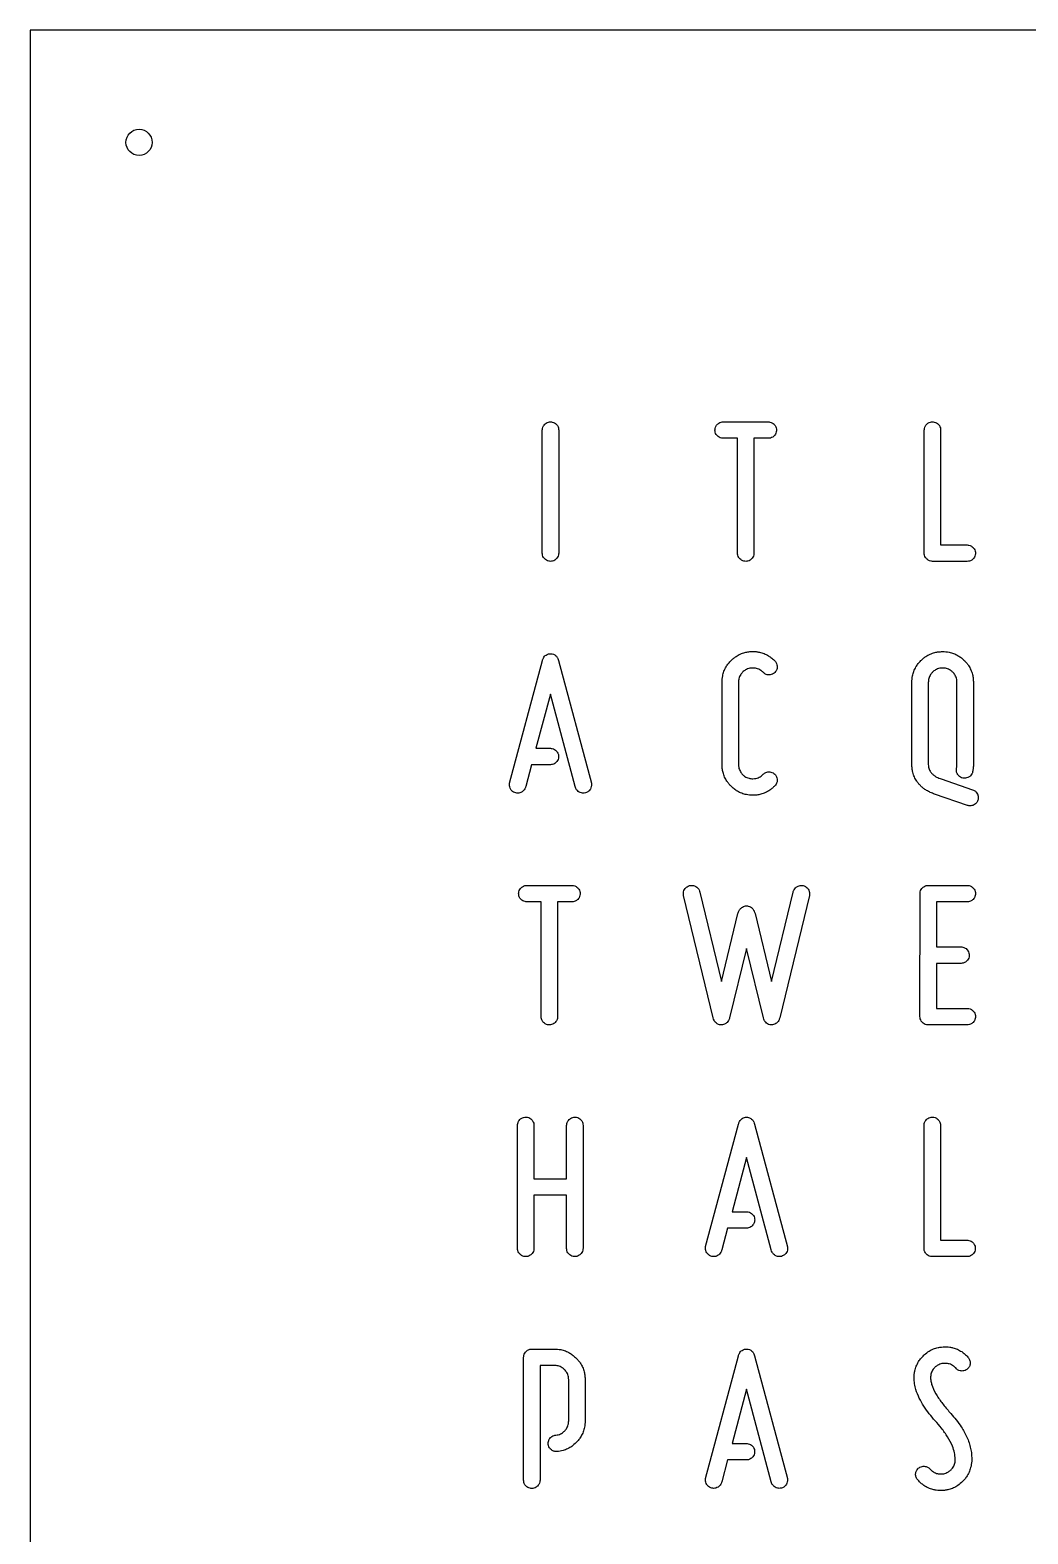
# Model space of a CAD drawing. Header units: millimetres. Extents: x 0 to 1221, y 0 to 920.
# Drawn here: x 0 to 305.3, y 460 to 920 of the extents above; entities that cross this region are included whole.
import ezdxf

# ---------------------------------------------------------------- set-up
doc = ezdxf.new("R2010")
doc.units = ezdxf.units.MM

msp = doc.modelspace()

# ---------------------------------------------------------------- linework, layer by layer
at = {"color": 7, "linetype": 'Continuous', "lineweight": 25}
for p, q in [((0, 920), (0, 0)), ((920, 920), (0, 920)), ((156.73, 760), (156.74, 797.64)), ((161.76, 797.64), (161.75, 760)), ((212.07, 800.15), (225.87, 800.15)), ((273.6, 760), (273.61, 797.64)), ((278.62, 797.64), (278.61, 762.51)), ((216.46, 795.13), (212.07, 795.13)), ((216.45, 760), (216.46, 795.13)), ((221.48, 795.13), (221.47, 760)), ((225.87, 795.13), (221.48, 795.13)), ((278.61, 762.51), (286.77, 762.51)), ((286.77, 757.49), (276.1, 757.49)), ((146.71, 689.65), (156.79, 727.13)), ((161.68, 727.13), (171.74, 689.64)), ((211.73, 695.35), (211.73, 720.51)), ((216.75, 720.48), (216.75, 695.38)), ((269.81, 695.39), (269.82, 720.48)), ((274.84, 720.48), (274.83, 695.39)), ((283.62, 695.38), (283.62, 720.48)), ((288.64, 720.47), (288.63, 695.38)), ((159.23, 716.9), (154.8, 700.31)), ((166.78, 688.64), (159.23, 716.9)), ((154.8, 700.31), (159.23, 700.31)), ((153.45, 695.29), (151.66, 688.64)), ((159.22, 695.29), (153.45, 695.29)), ((278.78, 690.96), (288.41, 687.6)), ((286.81, 682.84), (276.71, 686.29)), ((152, 658.37), (165.8, 658.37)), ((274.82, 658.37), (286.77, 658.37)), ((156.39, 653.35), (152, 653.35)), ((156.38, 618.22), (156.39, 653.35)), ((161.41, 653.35), (161.4, 618.22)), ((165.8, 653.35), (161.41, 653.35)), ((209.01, 617.85), (199.95, 655.33)), ((204.94, 656.3), (211.52, 628.95)), ((226.89, 628.95), (233.49, 656.3)), ((238.47, 655.32), (229.37, 617.84)), ((272.3, 618.22), (272.31, 655.86)), ((277.33, 653.35), (277.33, 639.55)), ((286.77, 653.35), (277.33, 653.35)), ((211.52, 628.95), (216.61, 649.75)), ((221.82, 649.74), (226.89, 628.95)), ((277.33, 639.55), (284.85, 639.55)), ((219.21, 639.05), (214.03, 617.88)), ((224.41, 617.84), (219.21, 639.05)), ((277.33, 634.53), (277.32, 620.73)), ((284.85, 634.53), (277.33, 634.53)), ((277.32, 620.73), (286.76, 620.73)), ((286.76, 615.71), (274.81, 615.71)), ((149.15, 547.34), (149.16, 584.98)), ((154.18, 584.97), (154.17, 568.66)), ((164.18, 568.66), (164.18, 584.97)), ((169.2, 584.97), (169.19, 547.33)), ((206.7, 547.87), (216.78, 585.35)), ((221.67, 585.35), (231.73, 547.86)), ((273.54, 547.33), (273.55, 584.97)), ((278.57, 584.97), (278.56, 549.84)), ((219.22, 575.12), (214.8, 558.53)), ((226.77, 546.86), (219.22, 575.12)), ((154.17, 568.66), (164.18, 568.66)), ((154.17, 563.65), (154.17, 547.33)), ((164.18, 563.64), (154.17, 563.65)), ((164.17, 547.33), (164.18, 563.64)), ((214.8, 558.53), (219.22, 558.53)), ((213.45, 553.51), (211.66, 546.86)), ((219.22, 553.51), (213.45, 553.51)), ((278.56, 549.84), (286.71, 549.84)), ((286.71, 544.82), (276.05, 544.82)), ((153.53, 516.56), (160.43, 516.56)), ((279.87, 517.22), (280.43, 517.22)), ((151.01, 476.42), (151.02, 514.06)), ((156.04, 511.54), (156.03, 476.41)), ((160.43, 511.54), (156.04, 511.54)), ((206.68, 476.98), (216.76, 514.46)), ((221.65, 514.46), (231.71, 476.97)), ((280.18, 512.17), (279.83, 512.17)), ((164.82, 494.57), (164.82, 507.15)), ((169.84, 507.15), (169.83, 494.57)), ((270.52, 507.75), (270.52, 508.28)), ((275.53, 508.03), (275.53, 507.78)), ((219.2, 504.24), (214.78, 487.64)), ((226.76, 475.97), (219.2, 504.24)), ((214.78, 487.64), (219.2, 487.64)), ((213.43, 482.63), (211.64, 475.98)), ((219.2, 482.62), (213.43, 482.63)), ((283.09, 482.5), (283.09, 482.87)), ((278.47, 478.33), (278.69, 478.33)), ((278.72, 473.28), (278.19, 473.28))]:
    msp.add_line(p, q, dxfattribs=at)
msp.add_circle((33.35, 885.65), 4, dxfattribs=at)
for points, knots in [([(156.74, 797.64), (156.75, 797.81), (156.78, 798.25), (157.02, 798.88), (157.34, 799.25), (157.48, 799.41)], [0, 0, 0, 0, 0.266277, 0.667603, 1, 1, 1, 1]), ([(157.48, 799.41), (157.61, 799.53), (157.94, 799.82), (158.55, 800.1), (159.04, 800.13), (159.25, 800.15)], [0, 0, 0, 0, 0.266236, 0.669736, 1, 1, 1, 1]), ([(159.25, 800.15), (159.43, 800.14), (159.86, 800.11), (160.5, 799.87), (160.86, 799.56), (161.02, 799.41)], [0, 0, 0, 0, 0.266277, 0.667604, 1, 1, 1, 1]), ([(161.02, 799.41), (161.14, 799.28), (161.44, 798.95), (161.71, 798.34), (161.75, 797.86), (161.76, 797.64)], [0, 0, 0, 0, 0.266235, 0.669736, 1, 1, 1, 1]), ([(209.56, 797.64), (209.57, 797.82), (209.59, 798.25), (209.83, 798.89), (210.15, 799.25), (210.3, 799.41)], [0, 0, 0, 0, 0.266276, 0.667603, 1, 1, 1, 1]), ([(210.3, 795.87), (210.18, 796), (209.89, 796.33), (209.61, 796.94), (209.57, 797.43), (209.56, 797.64)], [0, 0, 0, 0, 0.266236, 0.669736, 1, 1, 1, 1]), ([(210.3, 799.41), (210.43, 799.53), (210.75, 799.82), (211.37, 800.1), (211.85, 800.14), (212.07, 800.15)], [0, 0, 0, 0, 0.266236, 0.669736, 1, 1, 1, 1]), ([(212.07, 795.13), (211.89, 795.14), (211.46, 795.17), (210.82, 795.41), (210.46, 795.73), (210.3, 795.87)], [0, 0, 0, 0, 0.266277, 0.667602, 1, 1, 1, 1]), ([(225.87, 800.15), (226.05, 800.14), (226.48, 800.11), (227.12, 799.87), (227.48, 799.55), (227.64, 799.41)], [0, 0, 0, 0, 0.266277, 0.667604, 1, 1, 1, 1]), ([(227.64, 795.86), (227.51, 795.75), (227.18, 795.45), (226.57, 795.17), (226.09, 795.14), (225.87, 795.13)], [0, 0, 0, 0, 0.266237, 0.669737, 1, 1, 1, 1]), ([(227.64, 799.41), (227.76, 799.28), (228.05, 798.95), (228.33, 798.34), (228.37, 797.85), (228.38, 797.64)], [0, 0, 0, 0, 0.266235, 0.669736, 1, 1, 1, 1]), ([(228.38, 797.64), (228.37, 797.46), (228.35, 797.02), (228.1, 796.39), (227.79, 796.03), (227.64, 795.86)], [0, 0, 0, 0, 0.266277, 0.667603, 1, 1, 1, 1]), ([(273.61, 797.64), (273.62, 797.82), (273.64, 798.25), (273.88, 798.89), (274.2, 799.25), (274.34, 799.41)], [0, 0, 0, 0, 0.266277, 0.667603, 1, 1, 1, 1]), ([(274.34, 799.41), (274.47, 799.53), (274.8, 799.82), (275.42, 800.1), (275.9, 800.13), (276.12, 800.15)], [0, 0, 0, 0, 0.266236, 0.669736, 1, 1, 1, 1]), ([(276.12, 800.15), (276.29, 800.14), (276.73, 800.12), (277.36, 799.87), (277.72, 799.56), (277.89, 799.41)], [0, 0, 0, 0, 0.266277, 0.667604, 1, 1, 1, 1]), ([(277.89, 799.41), (278, 799.28), (278.3, 798.95), (278.58, 798.34), (278.61, 797.86), (278.62, 797.64)], [0, 0, 0, 0, 0.266235, 0.669736, 1, 1, 1, 1]), ([(157.47, 758.23), (157.35, 758.36), (157.06, 758.68), (156.78, 759.3), (156.75, 759.78), (156.73, 760)], [0, 0, 0, 0, 0.266237, 0.669737, 1, 1, 1, 1]), ([(161.75, 760), (161.74, 759.82), (161.72, 759.39), (161.48, 758.75), (161.16, 758.39), (161.01, 758.23)], [0, 0, 0, 0, 0.266277, 0.667603, 1, 1, 1, 1]), ([(217.19, 758.23), (217.07, 758.36), (216.78, 758.68), (216.5, 759.3), (216.46, 759.78), (216.45, 760)], [0, 0, 0, 0, 0.266237, 0.669737, 1, 1, 1, 1]), ([(221.47, 760), (221.46, 759.82), (221.44, 759.39), (221.19, 758.75), (220.88, 758.39), (220.73, 758.23)], [0, 0, 0, 0, 0.266277, 0.667603, 1, 1, 1, 1]), ([(274.33, 758.23), (274.22, 758.36), (273.92, 758.69), (273.64, 759.3), (273.61, 759.78), (273.6, 760)], [0, 0, 0, 0, 0.266237, 0.669737, 1, 1, 1, 1]), ([(286.77, 762.51), (286.94, 762.5), (287.38, 762.47), (288.01, 762.23), (288.38, 761.91), (288.54, 761.77)], [0, 0, 0, 0, 0.266277, 0.667602, 1, 1, 1, 1]), ([(288.54, 761.77), (288.66, 761.64), (288.95, 761.31), (289.23, 760.7), (289.26, 760.21), (289.28, 760)], [0, 0, 0, 0, 0.266236, 0.669733, 1, 1, 1, 1]), ([(289.28, 760), (289.27, 759.82), (289.25, 759.38), (289, 758.75), (288.69, 758.39), (288.54, 758.22)], [0, 0, 0, 0, 0.266277, 0.667603, 1, 1, 1, 1]), ([(159.24, 757.49), (159.07, 757.5), (158.63, 757.52), (158, 757.77), (157.63, 758.08), (157.47, 758.23)], [0, 0, 0, 0, 0.266276, 0.667604, 1, 1, 1, 1]), ([(161.01, 758.23), (160.88, 758.11), (160.56, 757.82), (159.94, 757.54), (159.46, 757.5), (159.24, 757.49)], [0, 0, 0, 0, 0.266236, 0.669738, 1, 1, 1, 1]), ([(218.96, 757.49), (218.78, 757.5), (218.35, 757.52), (217.71, 757.77), (217.35, 758.08), (217.19, 758.23)], [0, 0, 0, 0, 0.266276, 0.667604, 1, 1, 1, 1]), ([(220.73, 758.23), (220.6, 758.11), (220.27, 757.82), (219.66, 757.54), (219.18, 757.5), (218.96, 757.49)], [0, 0, 0, 0, 0.266236, 0.669738, 1, 1, 1, 1]), ([(276.1, 757.49), (275.93, 757.5), (275.49, 757.52), (274.86, 757.77), (274.5, 758.08), (274.33, 758.23)], [0, 0, 0, 0, 0.266276, 0.667604, 1, 1, 1, 1]), ([(288.54, 758.22), (288.41, 758.11), (288.08, 757.81), (287.47, 757.53), (286.99, 757.5), (286.77, 757.49)], [0, 0, 0, 0, 0.266235, 0.669735, 1, 1, 1, 1]), ([(156.79, 727.13), (156.82, 727.26), (156.88, 727.53), (157.08, 728), (157.31, 728.29), (157.45, 728.48)], [0, 0, 0, 0, 0.2722401, 0.5444152, 1, 1, 1, 1]), ([(157.45, 728.48), (157.58, 728.6), (157.93, 728.9), (158.56, 729.18), (159.04, 729.22), (159.23, 729.23)], [0, 0, 0, 0, 0.274924, 0.701362, 1, 1, 1, 1]), ([(159.23, 729.23), (159.42, 729.22), (159.87, 729.19), (160.52, 728.92), (160.88, 728.59), (161.05, 728.44)], [0, 0, 0, 0, 0.274774, 0.66849, 1, 1, 1, 1]), ([(161.05, 728.44), (161.13, 728.34), (161.29, 728.14), (161.53, 727.7), (161.62, 727.35), (161.68, 727.13)], [0, 0, 0, 0, 0.264781, 0.529688, 1, 1, 1, 1]), ([(211.73, 720.51), (211.74, 720.84), (211.76, 721.49), (211.93, 722.62), (212.29, 723.9), (212.91, 725.16), (213.65, 726.26), (214.21, 726.86), (214.5, 727.16)], [0, 0, 0, 0, 0.132112, 0.265485, 0.46378, 0.667852, 0.832574, 1, 1, 1, 1]), ([(214.5, 727.16), (214.73, 727.38), (215.21, 727.83), (216.13, 728.52), (217.29, 729.17), (218.62, 729.63), (219.92, 729.88), (220.74, 729.9), (221.15, 729.92)], [0, 0, 0, 0, 0.1321098, 0.265457, 0.4643016, 0.6689521, 0.8331175, 1, 1, 1, 1]), ([(221.15, 729.92), (221.49, 729.91), (222.17, 729.89), (223.32, 729.7), (224.6, 729.31), (225.87, 728.68), (226.97, 727.9), (227.58, 727.32), (227.89, 727.03)], [0, 0, 0, 0, 0.134804, 0.271112, 0.465161, 0.66481, 0.831106, 1, 1, 1, 1]), ([(227.89, 727.03), (228, 726.9), (228.3, 726.56), (228.57, 725.95), (228.6, 725.47), (228.61, 725.27)], [0, 0, 0, 0, 0.269461, 0.690258, 1, 1, 1, 1]), ([(269.82, 720.48), (269.83, 720.81), (269.85, 721.46), (270.02, 722.59), (270.38, 723.87), (270.99, 725.13), (271.74, 726.23), (272.3, 726.83), (272.58, 727.13)], [0, 0, 0, 0, 0.132112, 0.265485, 0.46378, 0.667852, 0.832574, 1, 1, 1, 1]), ([(272.58, 727.13), (272.82, 727.35), (273.29, 727.8), (274.22, 728.49), (275.37, 729.14), (276.7, 729.6), (278.01, 729.85), (278.82, 729.87), (279.23, 729.89)], [0, 0, 0, 0, 0.13211, 0.2654573, 0.4643015, 0.6689516, 0.8331173, 1, 1, 1, 1]), ([(279.23, 729.89), (279.56, 729.88), (280.21, 729.86), (281.35, 729.69), (282.62, 729.33), (283.89, 728.72), (284.98, 727.97), (285.58, 727.41), (285.88, 727.13)], [0, 0, 0, 0, 0.132112, 0.265486, 0.46378, 0.667852, 0.832574, 1, 1, 1, 1]), ([(285.88, 727.13), (286.11, 726.89), (286.56, 726.41), (287.24, 725.49), (287.89, 724.33), (288.35, 723), (288.6, 721.7), (288.63, 720.89), (288.64, 720.47)], [0, 0, 0, 0, 0.13211, 0.265457, 0.464301, 0.668951, 0.833117, 1, 1, 1, 1]), ([(218.02, 723.58), (217.82, 723.35), (217.46, 722.95), (217.1, 722.27), (216.81, 721.47), (216.78, 720.86), (216.75, 720.48)], [0, 0, 0, 0, 0.265555, 0.465589, 0.671447, 1, 1, 1, 1]), ([(221.15, 724.87), (220.83, 724.85), (220.29, 724.83), (219.55, 724.61), (218.77, 724.25), (218.31, 723.84), (218.02, 723.58)], [0, 0, 0, 0, 0.268234, 0.466885, 0.671361, 1, 1, 1, 1]), ([(224.34, 723.52), (224.1, 723.73), (223.68, 724.11), (222.95, 724.51), (222.13, 724.8), (221.51, 724.84), (221.15, 724.87)], [0, 0, 0, 0, 0.272141, 0.478453, 0.690876, 1, 1, 1, 1]), ([(226.1, 722.77), (225.92, 722.77), (225.49, 722.8), (224.86, 723.04), (224.51, 723.36), (224.34, 723.52)], [0, 0, 0, 0, 0.272775, 0.656942, 1, 1, 1, 1]), ([(227.87, 723.5), (227.74, 723.38), (227.42, 723.09), (226.8, 722.81), (226.32, 722.78), (226.1, 722.77)], [0, 0, 0, 0, 0.266235, 0.669735, 1, 1, 1, 1]), ([(228.61, 725.27), (228.6, 725.1), (228.58, 724.66), (228.34, 724.03), (228.02, 723.67), (227.87, 723.5)], [0, 0, 0, 0, 0.266276, 0.667602, 1, 1, 1, 1]), ([(276.13, 723.58), (275.92, 723.36), (275.56, 722.96), (275.19, 722.28), (274.9, 721.48), (274.86, 720.86), (274.84, 720.48)], [0, 0, 0, 0, 0.264964, 0.463728, 0.66829, 1, 1, 1, 1]), ([(279.23, 724.87), (278.93, 724.85), (278.39, 724.83), (277.65, 724.61), (276.88, 724.25), (276.41, 723.84), (276.13, 723.58)], [0, 0, 0, 0, 0.2649625, 0.4637719, 0.6683814, 1, 1, 1, 1]), ([(282.34, 723.58), (282.11, 723.79), (281.71, 724.15), (281.03, 724.52), (280.23, 724.81), (279.62, 724.84), (279.23, 724.87)], [0, 0, 0, 0, 0.264964, 0.463728, 0.66829, 1, 1, 1, 1]), ([(283.62, 720.48), (283.61, 720.78), (283.58, 721.32), (283.36, 722.06), (283, 722.83), (282.59, 723.29), (282.34, 723.58)], [0, 0, 0, 0, 0.264962, 0.463771, 0.66838, 1, 1, 1, 1]), ([(159.23, 700.31), (159.4, 700.3), (159.84, 700.27), (160.47, 700.03), (160.83, 699.72), (161, 699.57)], [0, 0, 0, 0, 0.266277, 0.667604, 1, 1, 1, 1]), ([(161, 699.57), (161.11, 699.44), (161.41, 699.11), (161.69, 698.5), (161.72, 698.02), (161.73, 697.8)], [0, 0, 0, 0, 0.266237, 0.66974, 1, 1, 1, 1]), ([(161, 696.03), (160.87, 695.91), (160.54, 695.62), (159.92, 695.34), (159.44, 695.3), (159.22, 695.29)], [0, 0, 0, 0, 0.266237, 0.669736, 1, 1, 1, 1]), ([(161.73, 697.8), (161.72, 697.62), (161.7, 697.19), (161.46, 696.55), (161.14, 696.19), (161, 696.03)], [0, 0, 0, 0, 0.266277, 0.667601, 1, 1, 1, 1]), ([(214.49, 688.7), (214.26, 688.94), (213.81, 689.42), (213.13, 690.34), (212.48, 691.5), (212.02, 692.82), (211.77, 694.13), (211.74, 694.94), (211.73, 695.35)], [0, 0, 0, 0, 0.13211, 0.265457, 0.464302, 0.668952, 0.833117, 1, 1, 1, 1]), ([(216.75, 695.38), (216.76, 695.08), (216.79, 694.54), (217.01, 693.8), (217.36, 693.03), (217.77, 692.56), (218.02, 692.28)], [0, 0, 0, 0, 0.265515, 0.466521, 0.673401, 1, 1, 1, 1]), ([(272.57, 688.74), (272.35, 688.97), (271.9, 689.45), (271.21, 690.37), (270.56, 691.53), (270.1, 692.86), (269.85, 694.16), (269.83, 694.97), (269.81, 695.39)], [0, 0, 0, 0, 0.13211, 0.265457, 0.464302, 0.668952, 0.833117, 1, 1, 1, 1]), ([(274.83, 695.39), (274.85, 695.08), (274.87, 694.58), (275.07, 693.88), (275.4, 693.17), (275.79, 692.75), (276.04, 692.48)], [0, 0, 0, 0, 0.277666, 0.470895, 0.669835, 1, 1, 1, 1]), ([(283.46, 694.22), (283.48, 694.32), (283.53, 694.51), (283.6, 694.9), (283.61, 695.19), (283.62, 695.38)], [0, 0, 0, 0, 0.253929, 0.507858, 1, 1, 1, 1]), ([(288.63, 695.38), (288.63, 695.19), (288.63, 694.8), (288.57, 694.06), (288.48, 693.51), (288.41, 693.15)], [0, 0, 0, 0, 0.259004, 0.518017, 1, 1, 1, 1]), ([(218.02, 692.28), (218.25, 692.07), (218.64, 691.71), (219.32, 691.34), (220.12, 691.05), (220.75, 691.02), (221.14, 690.99)], [0, 0, 0, 0, 0.268392, 0.4636506, 0.6645681, 1, 1, 1, 1]), ([(221.14, 690.99), (221.46, 691.01), (222.03, 691.04), (222.79, 691.29), (223.57, 691.68), (224.04, 692.11), (224.34, 692.37)], [0, 0, 0, 0, 0.274585, 0.469014, 0.66902, 1, 1, 1, 1]), ([(224.34, 692.37), (224.47, 692.49), (224.79, 692.78), (225.4, 693.05), (225.88, 693.08), (226.09, 693.09)], [0, 0, 0, 0, 0.267285, 0.667451, 1, 1, 1, 1]), ([(226.09, 693.09), (226.27, 693.08), (226.7, 693.06), (227.34, 692.82), (227.7, 692.5), (227.86, 692.35)], [0, 0, 0, 0, 0.266277, 0.6676, 1, 1, 1, 1]), ([(227.86, 692.35), (227.98, 692.22), (228.28, 691.9), (228.55, 691.28), (228.59, 690.8), (228.6, 690.58)], [0, 0, 0, 0, 0.266236, 0.669735, 1, 1, 1, 1]), ([(228.6, 690.58), (228.59, 690.41), (228.57, 689.97), (228.32, 689.35), (228.01, 688.98), (227.88, 688.83)], [0, 0, 0, 0, 0.269679, 0.679118, 1, 1, 1, 1]), ([(276.04, 692.48), (276.25, 692.3), (276.66, 691.95), (277.56, 691.38), (278.3, 691.12), (278.78, 690.96)], [0, 0, 0, 0, 0.259938, 0.519952, 1, 1, 1, 1]), ([(283.43, 693.66), (283.43, 693.71), (283.43, 693.82), (283.44, 694), (283.45, 694.14), (283.46, 694.22)], [0, 0, 0, 0, 0.2786748, 0.5573337, 1, 1, 1, 1]), ([(284.16, 691.89), (284.05, 692.02), (283.75, 692.34), (283.47, 692.96), (283.44, 693.44), (283.43, 693.66)], [0, 0, 0, 0, 0.266236, 0.669735, 1, 1, 1, 1]), ([(285.94, 691.15), (285.76, 691.16), (285.32, 691.18), (284.69, 691.42), (284.33, 691.74), (284.16, 691.89)], [0, 0, 0, 0, 0.266276, 0.667604, 1, 1, 1, 1]), ([(287.72, 691.9), (287.59, 691.78), (287.26, 691.48), (286.64, 691.2), (286.15, 691.16), (285.94, 691.15)], [0, 0, 0, 0, 0.268991, 0.675473, 1, 1, 1, 1]), ([(288.41, 693.15), (288.39, 693.03), (288.33, 692.78), (288.12, 692.34), (287.88, 692.08), (287.72, 691.9)], [0, 0, 0, 0, 0.268036, 0.512237, 1, 1, 1, 1]), ([(146.68, 689.11), (146.68, 689.16), (146.68, 689.26), (146.68, 689.43), (146.7, 689.56), (146.71, 689.65)], [0, 0, 0, 0, 0.264137, 0.528279, 1, 1, 1, 1]), ([(147.41, 687.34), (147.3, 687.47), (147, 687.8), (146.72, 688.42), (146.69, 688.9), (146.68, 689.11)], [0, 0, 0, 0, 0.266236, 0.669735, 1, 1, 1, 1]), ([(149.18, 686.6), (149.01, 686.61), (148.57, 686.64), (147.94, 686.88), (147.58, 687.2), (147.41, 687.34)], [0, 0, 0, 0, 0.266278, 0.6676, 1, 1, 1, 1]), ([(150.97, 687.36), (150.84, 687.24), (150.51, 686.94), (149.88, 686.65), (149.4, 686.62), (149.18, 686.6)], [0, 0, 0, 0, 0.268992, 0.675472, 1, 1, 1, 1]), ([(151.66, 688.64), (151.63, 688.52), (151.56, 688.27), (151.35, 687.82), (151.12, 687.54), (150.97, 687.36)], [0, 0, 0, 0, 0.263798, 0.527706, 1, 1, 1, 1]), ([(167.5, 687.35), (167.41, 687.45), (167.24, 687.64), (166.97, 688.06), (166.85, 688.41), (166.78, 688.64)], [0, 0, 0, 0, 0.2609235, 0.5219054, 1, 1, 1, 1]), ([(169.26, 686.6), (169.08, 686.61), (168.65, 686.63), (168.02, 686.87), (167.67, 687.2), (167.5, 687.35)], [0, 0, 0, 0, 0.272775, 0.656942, 1, 1, 1, 1]), ([(171.03, 687.34), (170.9, 687.22), (170.57, 686.92), (169.96, 686.65), (169.48, 686.61), (169.26, 686.6)], [0, 0, 0, 0, 0.266237, 0.669736, 1, 1, 1, 1]), ([(171.77, 689.11), (171.76, 688.93), (171.74, 688.49), (171.49, 687.86), (171.18, 687.5), (171.03, 687.34)], [0, 0, 0, 0, 0.266277, 0.667601, 1, 1, 1, 1]), ([(171.74, 689.64), (171.74, 689.59), (171.75, 689.5), (171.77, 689.32), (171.77, 689.19), (171.77, 689.11)], [0, 0, 0, 0, 0.264152, 0.528297, 1, 1, 1, 1]), ([(221.13, 685.94), (220.81, 685.95), (220.15, 685.97), (219.02, 686.14), (217.74, 686.5), (216.48, 687.11), (215.39, 687.86), (214.79, 688.42), (214.49, 688.7)], [0, 0, 0, 0, 0.132112, 0.265486, 0.46378, 0.667853, 0.832574, 1, 1, 1, 1]), ([(227.88, 688.83), (227.64, 688.59), (227.14, 688.12), (226.2, 687.4), (225.01, 686.72), (223.67, 686.24), (222.36, 685.98), (221.54, 685.96), (221.13, 685.94)], [0, 0, 0, 0, 0.134771, 0.270749, 0.470714, 0.67657, 0.836898, 1, 1, 1, 1]), ([(276.71, 686.29), (276.29, 686.45), (275.45, 686.77), (274.34, 687.37), (273.37, 688.02), (272.84, 688.5), (272.57, 688.74)], [0, 0, 0, 0, 0.278895, 0.557917, 0.777696, 1, 1, 1, 1]), ([(288.41, 687.6), (288.58, 687.54), (289, 687.37), (289.53, 686.93), (289.78, 686.5), (289.89, 686.32)], [0, 0, 0, 0, 0.266098, 0.675362, 1, 1, 1, 1]), ([(289.89, 686.32), (289.93, 686.22), (290, 686.03), (290.11, 685.66), (290.13, 685.39), (290.14, 685.22)], [0, 0, 0, 0, 0.272901, 0.545905, 1, 1, 1, 1]), ([(287.63, 682.71), (287.56, 682.71), (287.41, 682.71), (287.14, 682.75), (286.94, 682.8), (286.81, 682.84)], [0, 0, 0, 0, 0.257903, 0.5158, 1, 1, 1, 1]), ([(288.72, 682.96), (288.63, 682.92), (288.44, 682.84), (288.07, 682.74), (287.8, 682.72), (287.63, 682.71)], [0, 0, 0, 0, 0.2729, 0.545902, 1, 1, 1, 1]), ([(290.01, 684.43), (289.94, 684.27), (289.78, 683.85), (289.34, 683.32), (288.91, 683.07), (288.72, 682.96)], [0, 0, 0, 0, 0.266099, 0.675365, 1, 1, 1, 1]), ([(290.14, 685.22), (290.13, 685.15), (290.13, 685), (290.09, 684.74), (290.04, 684.55), (290.01, 684.43)], [0, 0, 0, 0, 0.268021, 0.535995, 1, 1, 1, 1]), ([(150.23, 657.64), (150.36, 657.75), (150.68, 658.05), (151.3, 658.33), (151.78, 658.36), (152, 658.37)], [0, 0, 0, 0, 0.266236, 0.669736, 1, 1, 1, 1]), ([(165.8, 658.37), (165.98, 658.36), (166.41, 658.34), (167.05, 658.09), (167.41, 657.78), (167.57, 657.63)], [0, 0, 0, 0, 0.266276, 0.667604, 1, 1, 1, 1]), ([(200.66, 657.64), (200.79, 657.76), (201.12, 658.05), (201.73, 658.33), (202.22, 658.36), (202.43, 658.38)], [0, 0, 0, 0, 0.266236, 0.669737, 1, 1, 1, 1]), ([(202.43, 658.38), (202.61, 658.37), (203.05, 658.34), (203.69, 658.1), (204.06, 657.79), (204.22, 657.65)], [0, 0, 0, 0, 0.265481, 0.679436, 1, 1, 1, 1]), ([(234.24, 657.65), (234.37, 657.76), (234.69, 658.05), (235.3, 658.32), (235.78, 658.35), (236, 658.37)], [0, 0, 0, 0, 0.2672861, 0.6674541, 1, 1, 1, 1]), ([(236, 658.37), (236.17, 658.36), (236.61, 658.33), (237.24, 658.09), (237.6, 657.77), (237.77, 657.63)], [0, 0, 0, 0, 0.266276, 0.667603, 1, 1, 1, 1]), ([(273.05, 657.64), (273.18, 657.75), (273.51, 658.05), (274.12, 658.33), (274.61, 658.36), (274.82, 658.37)], [0, 0, 0, 0, 0.266236, 0.669736, 1, 1, 1, 1]), ([(286.77, 658.37), (286.95, 658.36), (287.39, 658.34), (288.02, 658.09), (288.38, 657.78), (288.55, 657.63)], [0, 0, 0, 0, 0.266277, 0.667604, 1, 1, 1, 1]), ([(149.49, 655.86), (149.5, 656.04), (149.52, 656.48), (149.76, 657.11), (150.08, 657.47), (150.23, 657.64)], [0, 0, 0, 0, 0.266276, 0.667601, 1, 1, 1, 1]), ([(150.23, 654.09), (150.11, 654.22), (149.82, 654.55), (149.54, 655.17), (149.5, 655.65), (149.49, 655.86)], [0, 0, 0, 0, 0.266239, 0.669748, 1, 1, 1, 1]), ([(152, 653.35), (151.82, 653.36), (151.39, 653.39), (150.75, 653.63), (150.39, 653.95), (150.23, 654.09)], [0, 0, 0, 0, 0.266276, 0.667604, 1, 1, 1, 1]), ([(167.57, 654.09), (167.44, 653.97), (167.11, 653.68), (166.5, 653.4), (166.02, 653.37), (165.8, 653.35)], [0, 0, 0, 0, 0.266235, 0.669735, 1, 1, 1, 1]), ([(167.57, 657.63), (167.69, 657.5), (167.98, 657.17), (168.26, 656.56), (168.3, 656.08), (168.31, 655.86)], [0, 0, 0, 0, 0.266235, 0.669732, 1, 1, 1, 1]), ([(168.31, 655.86), (168.3, 655.68), (168.28, 655.25), (168.03, 654.61), (167.72, 654.25), (167.57, 654.09)], [0, 0, 0, 0, 0.266279, 0.667608, 1, 1, 1, 1]), ([(199.92, 655.87), (199.93, 656.04), (199.96, 656.48), (200.2, 657.11), (200.52, 657.47), (200.66, 657.64)], [0, 0, 0, 0, 0.266276, 0.667602, 1, 1, 1, 1]), ([(199.95, 655.33), (199.95, 655.38), (199.94, 655.47), (199.93, 655.65), (199.92, 655.78), (199.92, 655.87)], [0, 0, 0, 0, 0.264148, 0.528288, 1, 1, 1, 1]), ([(204.22, 657.65), (204.31, 657.55), (204.49, 657.35), (204.76, 656.91), (204.87, 656.54), (204.94, 656.3)], [0, 0, 0, 0, 0.261589, 0.523218, 1, 1, 1, 1]), ([(233.49, 656.3), (233.52, 656.43), (233.6, 656.69), (233.82, 657.16), (234.07, 657.45), (234.24, 657.65)], [0, 0, 0, 0, 0.2587366, 0.5175692, 1, 1, 1, 1]), ([(237.77, 657.63), (237.88, 657.5), (238.18, 657.17), (238.46, 656.56), (238.49, 656.07), (238.5, 655.86)], [0, 0, 0, 0, 0.266235, 0.669732, 1, 1, 1, 1]), ([(238.5, 655.86), (238.5, 655.81), (238.5, 655.72), (238.49, 655.54), (238.48, 655.41), (238.47, 655.32)], [0, 0, 0, 0, 0.264133, 0.52827, 1, 1, 1, 1]), ([(272.31, 655.86), (272.32, 656.04), (272.35, 656.48), (272.59, 657.11), (272.91, 657.47), (273.05, 657.64)], [0, 0, 0, 0, 0.266276, 0.667601, 1, 1, 1, 1]), ([(288.54, 654.1), (288.41, 653.98), (288.09, 653.69), (287.47, 653.4), (286.99, 653.37), (286.77, 653.35)], [0, 0, 0, 0, 0.268049, 0.666958, 1, 1, 1, 1]), ([(289.28, 655.86), (289.27, 655.68), (289.25, 655.24), (289, 654.62), (288.68, 654.26), (288.54, 654.1)], [0, 0, 0, 0, 0.271529, 0.673325, 1, 1, 1, 1]), ([(288.55, 657.63), (288.66, 657.5), (288.96, 657.17), (289.24, 656.56), (289.27, 656.08), (289.28, 655.86)], [0, 0, 0, 0, 0.266235, 0.669732, 1, 1, 1, 1]), ([(216.61, 649.75), (216.66, 649.92), (216.75, 650.26), (217.03, 650.86), (217.34, 651.22), (217.53, 651.44)], [0, 0, 0, 0, 0.273304, 0.5468161, 1, 1, 1, 1]), ([(217.53, 651.44), (217.67, 651.55), (217.99, 651.83), (218.59, 652.06), (219.04, 652.09), (219.24, 652.1)], [0, 0, 0, 0, 0.277672, 0.676436, 1, 1, 1, 1]), ([(219.24, 652.1), (219.41, 652.09), (219.84, 652.07), (220.46, 651.86), (220.8, 651.55), (220.95, 651.41)], [0, 0, 0, 0, 0.2717564, 0.6753072, 1, 1, 1, 1]), ([(220.95, 651.41), (221.06, 651.28), (221.28, 651.03), (221.6, 650.48), (221.73, 650.03), (221.82, 649.74)], [0, 0, 0, 0, 0.264059, 0.528143, 1, 1, 1, 1]), ([(284.85, 639.55), (285.03, 639.54), (285.47, 639.52), (286.1, 639.27), (286.46, 638.96), (286.63, 638.81)], [0, 0, 0, 0, 0.266277, 0.667604, 1, 1, 1, 1]), ([(286.63, 635.27), (286.5, 635.15), (286.17, 634.86), (285.55, 634.58), (285.07, 634.55), (284.85, 634.53)], [0, 0, 0, 0, 0.266238, 0.669734, 1, 1, 1, 1]), ([(286.63, 638.81), (286.74, 638.68), (287.04, 638.35), (287.32, 637.74), (287.35, 637.26), (287.36, 637.04)], [0, 0, 0, 0, 0.266236, 0.669735, 1, 1, 1, 1]), ([(287.36, 637.04), (287.35, 636.87), (287.33, 636.43), (287.09, 635.8), (286.77, 635.43), (286.63, 635.27)], [0, 0, 0, 0, 0.266277, 0.667602, 1, 1, 1, 1]), ([(157.12, 616.45), (157, 616.58), (156.71, 616.91), (156.43, 617.52), (156.39, 618.01), (156.38, 618.22)], [0, 0, 0, 0, 0.266236, 0.669734, 1, 1, 1, 1]), ([(158.89, 615.71), (158.71, 615.72), (158.28, 615.75), (157.64, 615.99), (157.28, 616.31), (157.12, 616.45)], [0, 0, 0, 0, 0.266276, 0.667604, 1, 1, 1, 1]), ([(160.66, 616.45), (160.53, 616.33), (160.2, 616.04), (159.59, 615.76), (159.11, 615.73), (158.89, 615.71)], [0, 0, 0, 0, 0.266236, 0.669736, 1, 1, 1, 1]), ([(161.4, 618.22), (161.39, 618.05), (161.37, 617.61), (161.12, 616.98), (160.81, 616.61), (160.66, 616.45)], [0, 0, 0, 0, 0.266277, 0.667602, 1, 1, 1, 1]), ([(209.73, 616.47), (209.64, 616.57), (209.47, 616.78), (209.2, 617.23), (209.08, 617.6), (209.01, 617.85)], [0, 0, 0, 0, 0.257105, 0.514261, 1, 1, 1, 1]), ([(211.52, 615.71), (211.34, 615.72), (210.9, 615.75), (210.26, 615.99), (209.9, 616.32), (209.73, 616.47)], [0, 0, 0, 0, 0.269121, 0.662633, 1, 1, 1, 1]), ([(213.27, 616.47), (213.14, 616.35), (212.81, 616.05), (212.2, 615.76), (211.72, 615.73), (211.52, 615.71)], [0, 0, 0, 0, 0.273013, 0.683884, 1, 1, 1, 1]), ([(214.03, 617.88), (213.99, 617.74), (213.91, 617.47), (213.68, 616.98), (213.43, 616.67), (213.27, 616.47)], [0, 0, 0, 0, 0.261975, 0.523973, 1, 1, 1, 1]), ([(225.1, 616.5), (225.01, 616.6), (224.84, 616.8), (224.58, 617.24), (224.48, 617.61), (224.41, 617.84)], [0, 0, 0, 0, 0.261781, 0.523667, 1, 1, 1, 1]), ([(226.89, 615.71), (226.71, 615.72), (226.28, 615.74), (225.63, 615.99), (225.27, 616.33), (225.1, 616.5)], [0, 0, 0, 0, 0.267115, 0.646652, 1, 1, 1, 1]), ([(228.64, 616.46), (228.51, 616.34), (228.18, 616.04), (227.57, 615.76), (227.09, 615.72), (226.89, 615.71)], [0, 0, 0, 0, 0.273012, 0.68388, 1, 1, 1, 1]), ([(229.37, 617.84), (229.33, 617.7), (229.27, 617.42), (229.05, 616.94), (228.8, 616.65), (228.64, 616.46)], [0, 0, 0, 0, 0.275269, 0.537552, 1, 1, 1, 1]), ([(273.04, 616.45), (272.92, 616.58), (272.63, 616.91), (272.35, 617.52), (272.32, 618.01), (272.3, 618.22)], [0, 0, 0, 0, 0.266236, 0.669734, 1, 1, 1, 1]), ([(274.81, 615.71), (274.64, 615.72), (274.2, 615.75), (273.57, 615.99), (273.2, 616.31), (273.04, 616.45)], [0, 0, 0, 0, 0.266276, 0.667604, 1, 1, 1, 1]), ([(286.76, 620.73), (286.94, 620.72), (287.38, 620.7), (288.01, 620.45), (288.37, 620.14), (288.54, 619.99)], [0, 0, 0, 0, 0.266279, 0.667597, 1, 1, 1, 1]), ([(288.53, 616.46), (288.4, 616.34), (288.08, 616.05), (287.46, 615.76), (286.98, 615.73), (286.76, 615.71)], [0, 0, 0, 0, 0.268047, 0.666961, 1, 1, 1, 1]), ([(289.27, 618.22), (289.26, 618.04), (289.24, 617.6), (288.99, 616.98), (288.67, 616.62), (288.53, 616.46)], [0, 0, 0, 0, 0.271532, 0.673332, 1, 1, 1, 1]), ([(288.54, 619.99), (288.65, 619.86), (288.95, 619.53), (289.22, 618.92), (289.26, 618.44), (289.27, 618.22)], [0, 0, 0, 0, 0.266236, 0.669735, 1, 1, 1, 1]), ([(149.16, 584.98), (149.17, 585.15), (149.19, 585.59), (149.43, 586.22), (149.75, 586.58), (149.89, 586.75)], [0, 0, 0, 0, 0.266277, 0.667601, 1, 1, 1, 1]), ([(149.89, 586.75), (150.02, 586.86), (150.35, 587.16), (150.97, 587.44), (151.45, 587.47), (151.67, 587.48)], [0, 0, 0, 0, 0.266236, 0.669736, 1, 1, 1, 1]), ([(151.67, 587.48), (151.84, 587.47), (152.28, 587.45), (152.91, 587.21), (153.27, 586.89), (153.44, 586.75)], [0, 0, 0, 0, 0.266276, 0.667604, 1, 1, 1, 1]), ([(153.44, 586.75), (153.56, 586.62), (153.85, 586.29), (154.13, 585.67), (154.16, 585.19), (154.18, 584.97)], [0, 0, 0, 0, 0.266236, 0.669735, 1, 1, 1, 1]), ([(164.18, 584.97), (164.19, 585.15), (164.21, 585.58), (164.46, 586.22), (164.77, 586.58), (164.92, 586.74)], [0, 0, 0, 0, 0.266277, 0.667601, 1, 1, 1, 1]), ([(164.92, 586.74), (165.05, 586.86), (165.38, 587.15), (165.99, 587.43), (166.47, 587.47), (166.69, 587.48)], [0, 0, 0, 0, 0.266235, 0.669734, 1, 1, 1, 1]), ([(166.69, 587.48), (166.87, 587.47), (167.3, 587.45), (167.94, 587.21), (168.3, 586.89), (168.46, 586.74)], [0, 0, 0, 0, 0.266277, 0.667604, 1, 1, 1, 1]), ([(168.46, 586.74), (168.58, 586.61), (168.87, 586.29), (169.15, 585.67), (169.19, 585.19), (169.2, 584.97)], [0, 0, 0, 0, 0.266236, 0.669734, 1, 1, 1, 1]), ([(216.78, 585.35), (216.81, 585.48), (216.87, 585.75), (217.07, 586.22), (217.3, 586.51), (217.44, 586.7)], [0, 0, 0, 0, 0.27224, 0.544415, 1, 1, 1, 1]), ([(217.44, 586.7), (217.58, 586.82), (217.93, 587.12), (218.55, 587.41), (219.03, 587.44), (219.23, 587.45)], [0, 0, 0, 0, 0.274924, 0.701363, 1, 1, 1, 1]), ([(219.23, 587.45), (219.41, 587.44), (219.86, 587.41), (220.51, 587.14), (220.88, 586.82), (221.05, 586.67)], [0, 0, 0, 0, 0.274774, 0.668489, 1, 1, 1, 1]), ([(221.05, 586.67), (221.13, 586.56), (221.29, 586.36), (221.53, 585.93), (221.62, 585.57), (221.67, 585.35)], [0, 0, 0, 0, 0.264781, 0.529689, 1, 1, 1, 1]), ([(273.55, 584.97), (273.56, 585.15), (273.58, 585.59), (273.82, 586.22), (274.14, 586.58), (274.29, 586.75)], [0, 0, 0, 0, 0.266277, 0.667601, 1, 1, 1, 1]), ([(274.29, 586.75), (274.42, 586.86), (274.74, 587.16), (275.36, 587.44), (275.84, 587.47), (276.06, 587.48)], [0, 0, 0, 0, 0.266236, 0.669736, 1, 1, 1, 1]), ([(276.06, 587.48), (276.23, 587.47), (276.67, 587.45), (277.3, 587.21), (277.67, 586.89), (277.83, 586.75)], [0, 0, 0, 0, 0.266277, 0.667604, 1, 1, 1, 1]), ([(277.83, 586.75), (277.95, 586.62), (278.24, 586.29), (278.52, 585.67), (278.55, 585.19), (278.57, 584.97)], [0, 0, 0, 0, 0.266236, 0.669735, 1, 1, 1, 1]), ([(219.22, 558.53), (219.39, 558.52), (219.83, 558.5), (220.46, 558.26), (220.83, 557.94), (220.99, 557.79)], [0, 0, 0, 0, 0.266276, 0.667604, 1, 1, 1, 1]), ([(220.99, 557.79), (221.11, 557.66), (221.4, 557.34), (221.68, 556.72), (221.71, 556.24), (221.73, 556.02)], [0, 0, 0, 0, 0.266236, 0.669735, 1, 1, 1, 1]), ([(220.99, 554.25), (220.86, 554.13), (220.53, 553.84), (219.92, 553.56), (219.43, 553.53), (219.22, 553.51)], [0, 0, 0, 0, 0.266236, 0.669736, 1, 1, 1, 1]), ([(221.73, 556.02), (221.72, 555.85), (221.69, 555.41), (221.45, 554.78), (221.13, 554.41), (220.99, 554.25)], [0, 0, 0, 0, 0.266274, 0.667602, 1, 1, 1, 1]), ([(206.67, 547.34), (206.67, 547.38), (206.67, 547.48), (206.68, 547.66), (206.69, 547.79), (206.7, 547.87)], [0, 0, 0, 0, 0.264137, 0.528279, 1, 1, 1, 1]), ([(231.73, 547.86), (231.74, 547.82), (231.75, 547.72), (231.76, 547.54), (231.76, 547.41), (231.76, 547.33)], [0, 0, 0, 0, 0.264152, 0.528297, 1, 1, 1, 1]), ([(286.71, 549.84), (286.89, 549.83), (287.32, 549.81), (287.96, 549.57), (288.32, 549.25), (288.48, 549.1)], [0, 0, 0, 0, 0.266278, 0.667596, 1, 1, 1, 1]), ([(288.48, 549.1), (288.6, 548.97), (288.89, 548.65), (289.17, 548.03), (289.21, 547.55), (289.22, 547.33)], [0, 0, 0, 0, 0.266236, 0.669734, 1, 1, 1, 1]), ([(149.88, 545.56), (149.77, 545.69), (149.47, 546.02), (149.19, 546.64), (149.16, 547.12), (149.15, 547.34)], [0, 0, 0, 0, 0.266236, 0.669735, 1, 1, 1, 1]), ([(151.66, 544.83), (151.48, 544.84), (151.04, 544.86), (150.41, 545.1), (150.05, 545.42), (149.88, 545.56)], [0, 0, 0, 0, 0.266276, 0.667604, 1, 1, 1, 1]), ([(153.43, 545.56), (153.3, 545.45), (152.97, 545.15), (152.35, 544.87), (151.87, 544.84), (151.66, 544.83)], [0, 0, 0, 0, 0.266236, 0.669736, 1, 1, 1, 1]), ([(154.17, 547.33), (154.16, 547.16), (154.13, 546.72), (153.89, 546.09), (153.57, 545.73), (153.43, 545.56)], [0, 0, 0, 0, 0.266277, 0.667602, 1, 1, 1, 1]), ([(164.91, 545.56), (164.79, 545.69), (164.5, 546.02), (164.22, 546.63), (164.19, 547.11), (164.17, 547.33)], [0, 0, 0, 0, 0.266236, 0.669734, 1, 1, 1, 1]), ([(166.68, 544.82), (166.51, 544.83), (166.07, 544.86), (165.44, 545.1), (165.07, 545.42), (164.91, 545.56)], [0, 0, 0, 0, 0.266276, 0.667603, 1, 1, 1, 1]), ([(168.45, 545.56), (168.32, 545.44), (167.99, 545.15), (167.38, 544.87), (166.9, 544.84), (166.68, 544.82)], [0, 0, 0, 0, 0.266236, 0.669738, 1, 1, 1, 1]), ([(169.19, 547.33), (169.18, 547.16), (169.16, 546.72), (168.91, 546.09), (168.6, 545.72), (168.45, 545.56)], [0, 0, 0, 0, 0.266277, 0.667601, 1, 1, 1, 1]), ([(207.41, 545.56), (207.29, 545.69), (206.99, 546.02), (206.72, 546.64), (206.68, 547.12), (206.67, 547.34)], [0, 0, 0, 0, 0.266236, 0.669735, 1, 1, 1, 1]), ([(209.18, 544.83), (209, 544.84), (208.56, 544.86), (207.93, 545.1), (207.57, 545.42), (207.41, 545.56)], [0, 0, 0, 0, 0.2662765, 0.667604, 1, 1, 1, 1]), ([(210.97, 545.58), (210.83, 545.46), (210.5, 545.16), (209.88, 544.87), (209.39, 544.84), (209.18, 544.83)], [0, 0, 0, 0, 0.268991, 0.675474, 1, 1, 1, 1]), ([(211.66, 546.86), (211.62, 546.74), (211.55, 546.49), (211.34, 546.04), (211.11, 545.76), (210.97, 545.58)], [0, 0, 0, 0, 0.263797, 0.527703, 1, 1, 1, 1]), ([(227.5, 545.57), (227.41, 545.67), (227.23, 545.86), (226.96, 546.28), (226.85, 546.63), (226.77, 546.86)], [0, 0, 0, 0, 0.2609218, 0.5219022, 1, 1, 1, 1]), ([(229.25, 544.82), (229.07, 544.83), (228.64, 544.85), (228.01, 545.09), (227.66, 545.42), (227.5, 545.57)], [0, 0, 0, 0, 0.272776, 0.656947, 1, 1, 1, 1]), ([(231.02, 545.56), (230.89, 545.44), (230.57, 545.15), (229.95, 544.87), (229.47, 544.84), (229.25, 544.82)], [0, 0, 0, 0, 0.266236, 0.669737, 1, 1, 1, 1]), ([(231.76, 547.33), (231.75, 547.16), (231.73, 546.72), (231.49, 546.09), (231.17, 545.72), (231.02, 545.56)], [0, 0, 0, 0, 0.266277, 0.667603, 1, 1, 1, 1]), ([(274.27, 545.56), (274.16, 545.69), (273.86, 546.02), (273.58, 546.64), (273.55, 547.12), (273.54, 547.33)], [0, 0, 0, 0, 0.266236, 0.669734, 1, 1, 1, 1]), ([(276.05, 544.82), (275.87, 544.83), (275.43, 544.86), (274.8, 545.1), (274.44, 545.42), (274.27, 545.56)], [0, 0, 0, 0, 0.266276, 0.667604, 1, 1, 1, 1]), ([(288.48, 545.56), (288.35, 545.44), (288.03, 545.15), (287.41, 544.87), (286.93, 544.84), (286.71, 544.82)], [0, 0, 0, 0, 0.266235, 0.669735, 1, 1, 1, 1]), ([(289.22, 547.33), (289.21, 547.16), (289.19, 546.72), (288.95, 546.09), (288.63, 545.72), (288.48, 545.56)], [0, 0, 0, 0, 0.266277, 0.667601, 1, 1, 1, 1]), ([(151.02, 514.06), (151.03, 514.23), (151.05, 514.67), (151.29, 515.3), (151.61, 515.66), (151.76, 515.83)], [0, 0, 0, 0, 0.266278, 0.667608, 1, 1, 1, 1]), ([(151.76, 515.83), (151.89, 515.94), (152.21, 516.24), (152.83, 516.52), (153.31, 516.55), (153.53, 516.56)], [0, 0, 0, 0, 0.266236, 0.669736, 1, 1, 1, 1]), ([(160.43, 516.56), (160.76, 516.55), (161.41, 516.54), (162.54, 516.37), (163.82, 516), (165.08, 515.39), (166.18, 514.64), (166.78, 514.08), (167.08, 513.8)], [0, 0, 0, 0, 0.132112, 0.265486, 0.46378, 0.667851, 0.832573, 1, 1, 1, 1]), ([(216.76, 514.46), (216.79, 514.6), (216.85, 514.86), (217.06, 515.33), (217.28, 515.63), (217.42, 515.81)], [0, 0, 0, 0, 0.27224, 0.544415, 1, 1, 1, 1]), ([(217.42, 515.81), (217.56, 515.93), (217.91, 516.23), (218.53, 516.52), (219.01, 516.55), (219.21, 516.56)], [0, 0, 0, 0, 0.274924, 0.701363, 1, 1, 1, 1]), ([(219.21, 516.56), (219.39, 516.55), (219.85, 516.52), (220.49, 516.25), (220.86, 515.93), (221.03, 515.78)], [0, 0, 0, 0, 0.274774, 0.668489, 1, 1, 1, 1]), ([(221.03, 515.78), (221.11, 515.68), (221.27, 515.47), (221.51, 515.04), (221.6, 514.69), (221.65, 514.46)], [0, 0, 0, 0, 0.264781, 0.529689, 1, 1, 1, 1]), ([(273.65, 514.84), (274.12, 515.22), (274.97, 515.91), (276.41, 516.62), (277.69, 517.01), (278.85, 517.19), (279.53, 517.21), (279.87, 517.22)], [0, 0, 0, 0, 0.2638588, 0.4804051, 0.7032881, 0.8508025, 1, 1, 1, 1]), ([(280.43, 517.22), (280.76, 517.2), (281.41, 517.15), (282.53, 516.92), (283.77, 516.5), (285, 515.83), (286.06, 515.02), (286.63, 514.42), (286.92, 514.11)], [0, 0, 0, 0, 0.132294, 0.265879, 0.461743, 0.663314, 0.830216, 1, 1, 1, 1]), ([(163.53, 510.26), (163.31, 510.46), (162.91, 510.82), (162.23, 511.19), (161.43, 511.48), (160.81, 511.52), (160.43, 511.54)], [0, 0, 0, 0, 0.264965, 0.463728, 0.66829, 1, 1, 1, 1]), ([(167.08, 513.8), (167.3, 513.56), (167.75, 513.09), (168.44, 512.17), (169.09, 511.01), (169.55, 509.68), (169.8, 508.38), (169.82, 507.56), (169.84, 507.15)], [0, 0, 0, 0, 0.13211, 0.2654574, 0.4643024, 0.6689532, 0.8331181, 1, 1, 1, 1]), ([(270.52, 508.28), (270.55, 508.61), (270.6, 509.27), (270.84, 510.41), (271.29, 511.7), (271.99, 512.95), (272.8, 514), (273.37, 514.56), (273.65, 514.84)], [0, 0, 0, 0, 0.1319002, 0.2649767, 0.4693943, 0.6797848, 0.8387213, 1, 1, 1, 1]), ([(276.98, 511.07), (276.76, 510.86), (276.38, 510.48), (275.98, 509.81), (275.65, 509.03), (275.58, 508.41), (275.53, 508.03)], [0, 0, 0, 0, 0.2648682, 0.4644638, 0.6698815, 1, 1, 1, 1]), ([(279.83, 512.17), (279.55, 512.16), (279.05, 512.13), (278.34, 511.92), (277.64, 511.6), (277.22, 511.26), (276.98, 511.07)], [0, 0, 0, 0, 0.267998, 0.484327, 0.706863, 1, 1, 1, 1]), ([(283.22, 510.76), (283, 510.97), (282.6, 511.35), (281.92, 511.75), (281.14, 512.06), (280.53, 512.13), (280.18, 512.17)], [0, 0, 0, 0, 0.265909, 0.474225, 0.688647, 1, 1, 1, 1]), ([(285.16, 509.82), (284.96, 509.83), (284.49, 509.88), (283.79, 510.19), (283.41, 510.57), (283.22, 510.76)], [0, 0, 0, 0, 0.271913, 0.64381, 1, 1, 1, 1]), ([(287.67, 512.2), (287.65, 512.02), (287.59, 511.56), (287.31, 510.95), (286.99, 510.61), (286.86, 510.48)], [0, 0, 0, 0, 0.2756191, 0.7183202, 1, 1, 1, 1]), ([(286.92, 514.11), (287.04, 513.96), (287.36, 513.55), (287.64, 512.88), (287.66, 512.38), (287.67, 512.2)], [0, 0, 0, 0, 0.276899, 0.746841, 1, 1, 1, 1]), ([(164.82, 507.15), (164.8, 507.46), (164.78, 507.99), (164.56, 508.73), (164.2, 509.5), (163.79, 509.97), (163.53, 510.26)], [0, 0, 0, 0, 0.264961, 0.463771, 0.668381, 1, 1, 1, 1]), ([(276.94, 494.61), (276.33, 495.31), (275.09, 496.73), (273.44, 499.02), (272.02, 501.48), (271.1, 503.81), (270.6, 505.93), (270.54, 507.14), (270.52, 507.75)], [0, 0, 0, 0, 0.187987, 0.377109, 0.565305, 0.757071, 0.877357, 1, 1, 1, 1]), ([(275.53, 507.78), (275.57, 507.32), (275.64, 506.39), (276.26, 504.48), (277.51, 502.14), (279.46, 499.43), (280.97, 497.72), (281.74, 496.83)], [0, 0, 0, 0, 0.106754, 0.217518, 0.467609, 0.724508, 1, 1, 1, 1]), ([(286.86, 510.48), (286.73, 510.37), (286.4, 510.1), (285.81, 509.86), (285.35, 509.83), (285.16, 509.82)], [0, 0, 0, 0, 0.2642003, 0.695354, 1, 1, 1, 1]), ([(281.74, 496.83), (282.31, 496.18), (283.44, 494.88), (285.15, 492.5), (286.76, 489.63), (287.71, 486.81), (288.09, 484.55), (288.12, 483.5), (288.14, 482.97)], [0, 0, 0, 0, 0.165472, 0.331936, 0.560909, 0.796955, 0.897917, 1, 1, 1, 1]), ([(163.53, 491.47), (163.73, 491.69), (164.09, 492.09), (164.46, 492.77), (164.75, 493.57), (164.79, 494.19), (164.82, 494.57)], [0, 0, 0, 0, 0.264966, 0.463726, 0.668284, 1, 1, 1, 1]), ([(169.83, 494.57), (169.83, 494.25), (169.81, 493.59), (169.64, 492.46), (169.28, 491.18), (168.66, 489.92), (167.92, 488.82), (167.35, 488.22), (167.07, 487.92)], [0, 0, 0, 0, 0.132113, 0.265486, 0.46378, 0.667853, 0.832574, 1, 1, 1, 1]), ([(283.09, 482.87), (283.04, 483.54), (282.94, 484.89), (282.14, 487.2), (280.8, 489.72), (278.96, 492.29), (277.59, 493.86), (276.94, 494.61)], [0, 0, 0, 0, 0.146995, 0.300268, 0.537371, 0.779737, 1, 1, 1, 1]), ([(158.54, 487.71), (158.55, 487.88), (158.57, 488.31), (158.81, 488.95), (159.14, 489.3), (159.29, 489.46)], [0, 0, 0, 0, 0.27277, 0.656938, 1, 1, 1, 1]), ([(159.28, 485.93), (159.16, 486.06), (158.87, 486.39), (158.59, 487.01), (158.55, 487.49), (158.54, 487.71)], [0, 0, 0, 0, 0.266234, 0.66973, 1, 1, 1, 1]), ([(159.29, 489.46), (159.4, 489.57), (159.71, 489.85), (160.24, 490.12), (160.67, 490.19), (160.83, 490.21)], [0, 0, 0, 0, 0.263131, 0.7152, 1, 1, 1, 1]), ([(160.83, 490.21), (161.1, 490.25), (161.59, 490.31), (162.27, 490.56), (162.93, 490.92), (163.31, 491.27), (163.53, 491.47)], [0, 0, 0, 0, 0.2639516, 0.4867478, 0.7159972, 1, 1, 1, 1]), ([(167.07, 487.92), (166.64, 487.53), (165.85, 486.8), (164.49, 486.01), (163.26, 485.54), (162.15, 485.29), (161.52, 485.23), (161.21, 485.2)], [0, 0, 0, 0, 0.264333, 0.485111, 0.712366, 0.855431, 1, 1, 1, 1]), ([(219.2, 487.64), (219.37, 487.63), (219.81, 487.61), (220.44, 487.37), (220.81, 487.05), (220.97, 486.9)], [0, 0, 0, 0, 0.266276, 0.667604, 1, 1, 1, 1]), ([(161.21, 485.2), (161.01, 485.2), (160.51, 485.23), (159.82, 485.46), (159.44, 485.8), (159.28, 485.93)], [0, 0, 0, 0, 0.282083, 0.704114, 1, 1, 1, 1]), ([(220.97, 483.36), (220.84, 483.24), (220.51, 482.95), (219.9, 482.67), (219.41, 482.64), (219.2, 482.62)], [0, 0, 0, 0, 0.266236, 0.669736, 1, 1, 1, 1]), ([(220.97, 486.9), (221.09, 486.77), (221.38, 486.45), (221.66, 485.83), (221.69, 485.35), (221.71, 485.13)], [0, 0, 0, 0, 0.266234, 0.66973, 1, 1, 1, 1]), ([(221.71, 485.13), (221.7, 484.96), (221.67, 484.52), (221.43, 483.89), (221.11, 483.52), (220.97, 483.36)], [0, 0, 0, 0, 0.266279, 0.667601, 1, 1, 1, 1]), ([(270.95, 478.33), (270.97, 478.5), (271.04, 478.97), (271.33, 479.59), (271.66, 479.94), (271.79, 480.08)], [0, 0, 0, 0, 0.263163, 0.7091, 1, 1, 1, 1]), ([(271.79, 480.08), (271.94, 480.2), (272.3, 480.48), (272.93, 480.68), (273.39, 480.7), (273.58, 480.71)], [0, 0, 0, 0, 0.285777, 0.705188, 1, 1, 1, 1]), ([(273.58, 480.71), (273.77, 480.68), (274.28, 480.61), (274.92, 480.27), (275.29, 479.93), (275.43, 479.8)], [0, 0, 0, 0, 0.276022, 0.724929, 1, 1, 1, 1]), ([(275.43, 479.8), (275.65, 479.58), (276.03, 479.19), (276.68, 478.78), (277.47, 478.44), (278.09, 478.37), (278.47, 478.33)], [0, 0, 0, 0, 0.266868, 0.464085, 0.667071, 1, 1, 1, 1]), ([(278.69, 478.33), (278.99, 478.34), (279.5, 478.37), (280.23, 478.59), (280.95, 478.92), (281.39, 479.28), (281.64, 479.49)], [0, 0, 0, 0, 0.2685506, 0.4798619, 0.6972448, 1, 1, 1, 1]), ([(281.64, 479.49), (281.86, 479.7), (282.24, 480.07), (282.64, 480.72), (282.97, 481.5), (283.04, 482.11), (283.09, 482.5)], [0, 0, 0, 0, 0.2669756, 0.4619819, 0.6626571, 1, 1, 1, 1]), ([(288.11, 482.21), (288.08, 481.89), (288.02, 481.24), (287.78, 480.1), (287.33, 478.82), (286.63, 477.57), (285.83, 476.52), (285.25, 475.97), (284.97, 475.69)], [0, 0, 0, 0, 0.131707, 0.264608, 0.468576, 0.67849, 0.83808, 1, 1, 1, 1]), ([(288.14, 482.97), (288.14, 482.9), (288.14, 482.78), (288.13, 482.53), (288.11, 482.34), (288.11, 482.21)], [0, 0, 0, 0, 0.250602, 0.501203, 1, 1, 1, 1]), ([(151.75, 474.64), (151.63, 474.77), (151.34, 475.1), (151.06, 475.72), (151.02, 476.2), (151.01, 476.42)], [0, 0, 0, 0, 0.266239, 0.669739, 1, 1, 1, 1]), ([(153.52, 473.91), (153.34, 473.91), (152.91, 473.94), (152.27, 474.18), (151.91, 474.5), (151.75, 474.64)], [0, 0, 0, 0, 0.266276, 0.667604, 1, 1, 1, 1]), ([(155.29, 474.64), (155.16, 474.53), (154.83, 474.23), (154.22, 473.95), (153.73, 473.92), (153.52, 473.91)], [0, 0, 0, 0, 0.266236, 0.669738, 1, 1, 1, 1]), ([(156.03, 476.41), (156.02, 476.24), (155.99, 475.8), (155.75, 475.17), (155.43, 474.81), (155.29, 474.64)], [0, 0, 0, 0, 0.266279, 0.667601, 1, 1, 1, 1]), ([(206.65, 476.45), (206.65, 476.49), (206.65, 476.59), (206.66, 476.77), (206.67, 476.9), (206.68, 476.98)], [0, 0, 0, 0, 0.264129, 0.528262, 1, 1, 1, 1]), ([(207.39, 474.68), (207.27, 474.81), (206.98, 475.13), (206.7, 475.75), (206.66, 476.23), (206.65, 476.45)], [0, 0, 0, 0, 0.266234, 0.66973, 1, 1, 1, 1]), ([(209.16, 473.94), (208.98, 473.95), (208.55, 473.97), (207.91, 474.21), (207.55, 474.53), (207.39, 474.68)], [0, 0, 0, 0, 0.266277, 0.667604, 1, 1, 1, 1]), ([(210.95, 474.69), (210.81, 474.57), (210.48, 474.27), (209.86, 473.99), (209.37, 473.95), (209.16, 473.94)], [0, 0, 0, 0, 0.268991, 0.675474, 1, 1, 1, 1]), ([(211.64, 475.98), (211.6, 475.85), (211.53, 475.6), (211.32, 475.15), (211.09, 474.87), (210.95, 474.69)], [0, 0, 0, 0, 0.263806, 0.527722, 1, 1, 1, 1]), ([(227.48, 474.69), (227.39, 474.78), (227.21, 474.97), (226.94, 475.39), (226.83, 475.74), (226.76, 475.97)], [0, 0, 0, 0, 0.2609312, 0.5219208, 1, 1, 1, 1]), ([(229.23, 473.93), (229.05, 473.94), (228.62, 473.97), (227.99, 474.2), (227.64, 474.53), (227.48, 474.69)], [0, 0, 0, 0, 0.272776, 0.656947, 1, 1, 1, 1]), ([(231, 474.67), (230.87, 474.55), (230.55, 474.26), (229.93, 473.98), (229.45, 473.95), (229.23, 473.93)], [0, 0, 0, 0, 0.266236, 0.669737, 1, 1, 1, 1]), ([(231.74, 476.44), (231.73, 476.27), (231.71, 475.83), (231.47, 475.2), (231.15, 474.83), (231, 474.67)], [0, 0, 0, 0, 0.266274, 0.667603, 1, 1, 1, 1]), ([(231.71, 476.97), (231.72, 476.93), (231.73, 476.83), (231.74, 476.66), (231.74, 476.53), (231.74, 476.44)], [0, 0, 0, 0, 0.264144, 0.52828, 1, 1, 1, 1]), ([(271.7, 476.42), (271.58, 476.57), (271.26, 476.98), (270.99, 477.65), (270.96, 478.15), (270.95, 478.33)], [0, 0, 0, 0, 0.276904, 0.746868, 1, 1, 1, 1]), ([(278.19, 473.28), (277.87, 473.31), (277.22, 473.36), (276.09, 473.6), (274.81, 474.05), (273.58, 474.74), (272.53, 475.55), (271.98, 476.12), (271.7, 476.42)], [0, 0, 0, 0, 0.131826, 0.264848, 0.467452, 0.675971, 0.836759, 1, 1, 1, 1]), ([(284.97, 475.69), (284.5, 475.31), (283.66, 474.61), (282.22, 473.89), (280.94, 473.5), (279.76, 473.31), (279.07, 473.29), (278.72, 473.28)], [0, 0, 0, 0, 0.263706, 0.477893, 0.698342, 0.848275, 1, 1, 1, 1])]:
    msp.add_open_spline(points, degree=3, knots=knots, dxfattribs=at)

doc.saveas('drawing.dxf')
